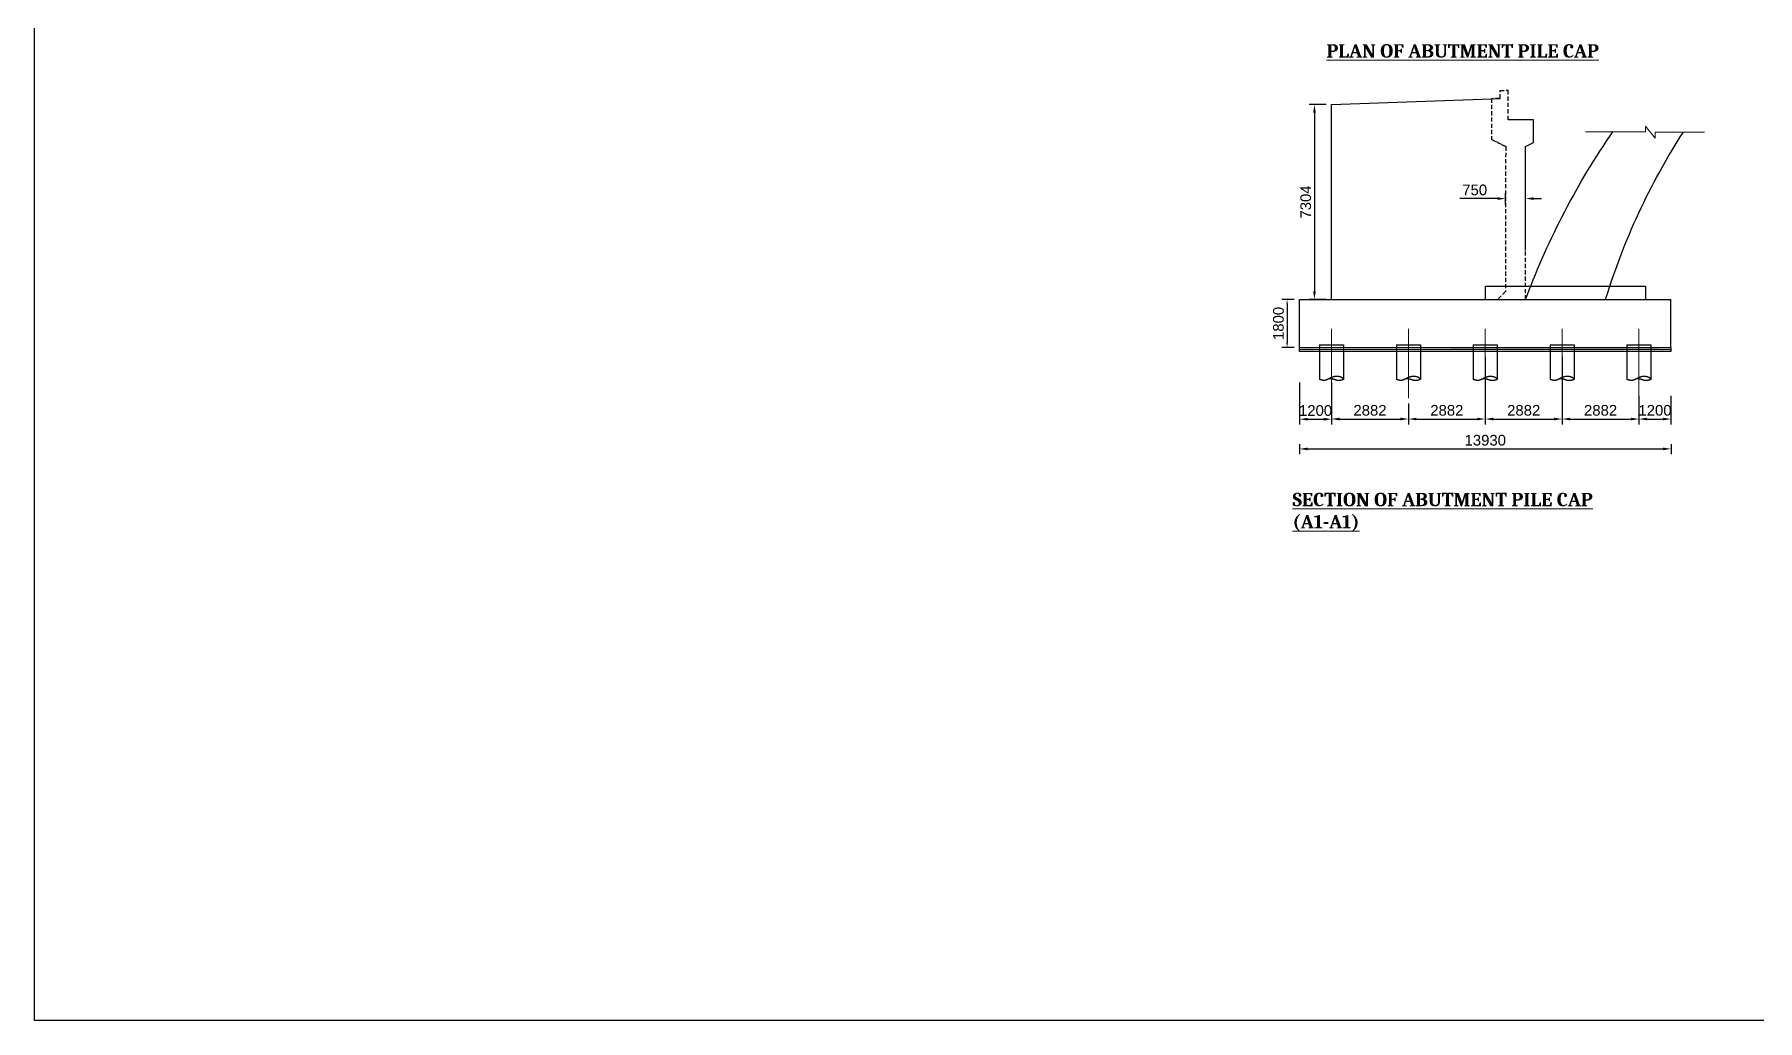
# Model space of a CAD drawing. Header units: millimetres. Extents: x 1231188 to 3899118, y -5478610 to -489530.
# Drawn here: x 2838621 to 2903229, y -3145597 to -3108633 of the extents above; entities that cross this region are included whole.
import ezdxf

# ---------------------------------------------------------------- set-up
doc = ezdxf.new("R2010")
doc.units = ezdxf.units.MM
doc.header["$LTSCALE"] = 25
doc.header["$MEASUREMENT"] = 0
doc.header["$PDMODE"] = 3
doc.linetypes.add('CENTER', pattern=[2, 1.25, -0.25, 0.25, -0.25])
doc.linetypes.add('DASHED2', pattern=[0.375, 0.25, -0.125])
doc.layers.get('0').update_dxf_attribs({"lineweight": 13})
doc.layers.get('Defpoints').update_dxf_attribs({"color": 230, "lineweight": 9})
for name, color, linetype in [('ABUTMENT', 1, 'Continuous'), ('pedestal', 7, 'Continuous'), ('Pile Cap', 21, 'Continuous')]:
    doc.layers.add(name, color=color, linetype=linetype)
for name, color, linetype, lineweight in [('Center line', 252, 'CENTER', 9), ('COLUMN', 1, 'Continuous', 25), ('DIM', 8, 'Continuous', 13), ('HATCH', 191, 'Continuous', 9), ('PILE', 214, 'Continuous', 30), ('text', 7, 'Continuous', 18)]:
    doc.layers.add(name, color=color, linetype=linetype, lineweight=lineweight)
doc.styles.add('ARIAL', font='arial.ttf', dxfattribs={"height": 400})
doc.styles.get("Standard").update_dxf_attribs({"font": 'swissl.ttf'})
doc.dimstyles.new('dim-50', dxfattribs={"dimtxt": 200, "dimasz": 200, "dimexe": 20, "dimexo": 20, "dimgap": 0.09, "dimtad": 0, "dimdec": 0, "dimzin": 0, "dimdsep": 46, "dimtxsty": 'Standard', "dimcen": 0.09, "dimclrd": 5, "dimclrt": 5, "dimazin": 0, "dimtfac": 1, "dimtdec": 0, "dimtofl": 0, "dimtmove": 0, "dimatfit": 3, "dimfxl": 1, "dimtolj": 1, "dimtzin": 0, "dimarcsym": 0})

# ---------------------------------------------------------------- blocks, each defined once
blk = doc.blocks.new('*D707')
at = {"layer": 'Defpoints', "color": 0, "lineweight": -2, "ltscale": 150, "transparency": 16777216}
for p in [(2886056, -3121479), (2887256, -3121479), (2887256, -3123056)]:
    blk.add_point(p, dxfattribs=at)
at = {"layer": 'DIM', "color": 0, "lineweight": -2, "ltscale": 150, "transparency": 16777216}
for p, q in [((2886056, -3121679), (2886056, -3123256)), ((2887256, -3121679), (2887256, -3123256))]:
    blk.add_line(p, q, dxfattribs=at)
at = {"layer": 'DIM', "color": 5, "lineweight": -2, "ltscale": 150, "transparency": 16777216}
blk.add_line((2886356, -3123056), (2886956, -3123056), dxfattribs=at)
for points in [[(2886356, -3123006), (2886356, -3123106), (2886056, -3123056)], [(2886956, -3123006), (2886956, -3123106), (2887256, -3123056)]]:
    blk.add_solid(points, dxfattribs=at)
at = {"layer": 'DIM', "color": 2, "ltscale": 150, "transparency": 16777216, "insert": (2886656, -3122732), "char_height": 400, "attachment_point": 5, "style": 'ARIAL'}
blk.add_mtext('\\A1;1200', dxfattribs=at)
blk = doc.blocks.new('*D708')
at = {"layer": 'Defpoints', "color": 0, "lineweight": -2, "ltscale": 150, "transparency": 16777216}
for p in [(2886055, -3123788, 46692), (2899985, -3123788, 46692), (2899985, -3124169)]:
    blk.add_point(p, dxfattribs=at)
at = {"layer": 'DIM', "color": 0, "lineweight": -2, "ltscale": 150, "transparency": 16777216}
for p, q in [((2886055, -3123988), (2886055, -3124369)), ((2899985, -3123988), (2899985, -3124369))]:
    blk.add_line(p, q, dxfattribs=at)
at = {"layer": 'DIM', "color": 5, "lineweight": -2, "ltscale": 150, "transparency": 16777216}
blk.add_line((2886355, -3124169), (2899685, -3124169), dxfattribs=at)
for points in [[(2886355, -3124119), (2886355, -3124219), (2886055, -3124169)], [(2899685, -3124119), (2899685, -3124219), (2899985, -3124169)]]:
    blk.add_solid(points, dxfattribs=at)
at = {"layer": 'DIM', "color": 2, "ltscale": 150, "transparency": 16777216, "insert": (2893020, -3123845), "char_height": 400, "attachment_point": 5, "style": 'ARIAL'}
blk.add_mtext('\\A1;13930', dxfattribs=at)
blk = doc.blocks.new('*D709')
at = {"layer": 'Defpoints', "color": 0, "lineweight": -2, "ltscale": 150, "transparency": 16777216}
for p in [(2893784, -3115205), (2894534, -3114787), (2894534, -3115205, 4369)]:
    blk.add_point(p, dxfattribs=at)
at = {"layer": 'DIM', "color": 0, "lineweight": -2, "ltscale": 150, "transparency": 16777216}
for p, q in [((2893784, -3115005), (2893784, -3114587)), ((2894534, -3115005), (2894534, -3114587))]:
    blk.add_line(p, q, dxfattribs=at)
at = {"layer": 'DIM', "color": 5, "lineweight": -2, "ltscale": 150, "transparency": 16777216}
for p, q in [((2893484, -3114787), (2892065, -3114787)), ((2894834, -3114787), (2895134, -3114787))]:
    blk.add_line(p, q, dxfattribs=at)
for points in [[(2893484, -3114737), (2893484, -3114837), (2893784, -3114787)], [(2894834, -3114737), (2894834, -3114837), (2894534, -3114787)]]:
    blk.add_solid(points, dxfattribs=at)
at = {"layer": 'DIM', "color": 2, "ltscale": 150, "transparency": 16777216, "insert": (2892624, -3114462), "char_height": 400, "attachment_point": 5, "style": 'ARIAL'}
blk.add_mtext('\\A1;750', dxfattribs=at)
blk = doc.blocks.new('*D710')
at = {"layer": 'Defpoints', "color": 0, "lineweight": -2, "ltscale": 150, "transparency": 16777216}
for p in [(2887256, -3111261, 46692), (2886615, -3118565), (2887256, -3118565, 46692)]:
    blk.add_point(p, dxfattribs=at)
at = {"layer": 'DIM', "color": 0, "lineweight": -2, "ltscale": 150, "transparency": 16777216}
for p, q in [((2887056, -3111261), (2886415, -3111261)), ((2887056, -3118565), (2886415, -3118565))]:
    blk.add_line(p, q, dxfattribs=at)
at = {"layer": 'DIM', "color": 5, "lineweight": -2, "ltscale": 150, "transparency": 16777216}
blk.add_line((2886615, -3111561), (2886615, -3118265), dxfattribs=at)
for points in [[(2886565, -3111561), (2886665, -3111561), (2886615, -3111261)], [(2886565, -3118265), (2886665, -3118265), (2886615, -3118565)]]:
    blk.add_solid(points, dxfattribs=at)
at = {"layer": 'DIM', "color": 2, "ltscale": 150, "transparency": 16777216, "insert": (2886290, -3114913), "char_height": 400, "attachment_point": 5, "rotation": 90, "style": 'ARIAL'}
blk.add_mtext('\\A1;7304', dxfattribs=at)
blk = doc.blocks.new('*D711')
at = {"layer": 'Defpoints', "color": 0, "lineweight": -2, "ltscale": 150, "transparency": 16777216}
for p in [(2887256, -3122272, 46692), (2890138, -3122272, 35019), (2890138, -3123049)]:
    blk.add_point(p, dxfattribs=at)
at = {"layer": 'DIM', "color": 0, "lineweight": -2, "ltscale": 150, "transparency": 16777216}
for p, q in [((2887256, -3122472), (2887256, -3123249)), ((2890138, -3122472), (2890138, -3123249))]:
    blk.add_line(p, q, dxfattribs=at)
at = {"layer": 'DIM', "color": 5, "lineweight": -2, "ltscale": 150, "transparency": 16777216}
blk.add_line((2887556, -3123049), (2889838, -3123049), dxfattribs=at)
for points in [[(2887556, -3122999), (2887556, -3123099), (2887256, -3123049)], [(2889838, -3122999), (2889838, -3123099), (2890138, -3123049)]]:
    blk.add_solid(points, dxfattribs=at)
at = {"layer": 'DIM', "color": 2, "ltscale": 150, "transparency": 16777216, "insert": (2888697, -3122725), "char_height": 400, "attachment_point": 5, "style": 'ARIAL'}
blk.add_mtext('\\A1;2882', dxfattribs=at)
blk = doc.blocks.new('*D712')
at = {"layer": 'Defpoints', "color": 0, "lineweight": -2, "ltscale": 150, "transparency": 16777216}
for p in [(2893020, -3120515, 46692), (2890138, -3122272, 35019), (2893020, -3123049)]:
    blk.add_point(p, dxfattribs=at)
at = {"layer": 'DIM', "color": 0, "lineweight": -2, "ltscale": 150, "transparency": 16777216}
for p, q in [((2893020, -3120715), (2893020, -3123249)), ((2890138, -3122472), (2890138, -3123249))]:
    blk.add_line(p, q, dxfattribs=at)
at = {"layer": 'DIM', "color": 5, "lineweight": -2, "ltscale": 150, "transparency": 16777216}
blk.add_line((2890438, -3123049), (2892720, -3123049), dxfattribs=at)
for points in [[(2890438, -3122999), (2890438, -3123099), (2890138, -3123049)], [(2892720, -3122999), (2892720, -3123099), (2893020, -3123049)]]:
    blk.add_solid(points, dxfattribs=at)
at = {"layer": 'DIM', "color": 2, "ltscale": 150, "transparency": 16777216, "insert": (2891579, -3122725), "char_height": 400, "attachment_point": 5, "style": 'ARIAL'}
blk.add_mtext('\\A1;2882', dxfattribs=at)
blk = doc.blocks.new('*D713')
at = {"layer": 'Defpoints', "color": 0, "lineweight": -2, "ltscale": 150, "transparency": 16777216}
for p in [(2895902, -3120515, 11673), (2893020, -3122274, 4140), (2895902, -3123049)]:
    blk.add_point(p, dxfattribs=at)
at = {"layer": 'DIM', "color": 0, "lineweight": -2, "ltscale": 150, "transparency": 16777216}
for p, q in [((2895902, -3120715), (2895902, -3123249)), ((2893020, -3122474), (2893020, -3123249))]:
    blk.add_line(p, q, dxfattribs=at)
at = {"layer": 'DIM', "color": 5, "lineweight": -2, "ltscale": 150, "transparency": 16777216}
blk.add_line((2893320, -3123049), (2895602, -3123049), dxfattribs=at)
for points in [[(2893320, -3122999), (2893320, -3123099), (2893020, -3123049)], [(2895602, -3122999), (2895602, -3123099), (2895902, -3123049)]]:
    blk.add_solid(points, dxfattribs=at)
at = {"layer": 'DIM', "color": 2, "ltscale": 150, "transparency": 16777216, "insert": (2894461, -3122725), "char_height": 400, "attachment_point": 5, "style": 'ARIAL'}
blk.add_mtext('\\A1;2882', dxfattribs=at)
blk = doc.blocks.new('*D714')
at = {"layer": 'Defpoints', "color": 0, "lineweight": -2, "ltscale": 150, "transparency": 16777216}
for p in [(2898784, -3121982), (2895902, -3122519), (2898784, -3123049)]:
    blk.add_point(p, dxfattribs=at)
at = {"layer": 'DIM', "color": 0, "lineweight": -2, "ltscale": 150, "transparency": 16777216}
for p, q in [((2898784, -3122182), (2898784, -3123249)), ((2895902, -3122719), (2895902, -3123249))]:
    blk.add_line(p, q, dxfattribs=at)
at = {"layer": 'DIM', "color": 5, "lineweight": -2, "ltscale": 150, "transparency": 16777216}
blk.add_line((2896202, -3123049), (2898484, -3123049), dxfattribs=at)
for points in [[(2896202, -3122999), (2896202, -3123099), (2895902, -3123049)], [(2898484, -3122999), (2898484, -3123099), (2898784, -3123049)]]:
    blk.add_solid(points, dxfattribs=at)
at = {"layer": 'DIM', "color": 2, "ltscale": 150, "transparency": 16777216, "insert": (2897343, -3122725), "char_height": 400, "attachment_point": 5, "style": 'ARIAL'}
blk.add_mtext('\\A1;2882', dxfattribs=at)
blk = doc.blocks.new('*D715')
at = {"layer": 'Defpoints', "color": 0, "lineweight": -2, "ltscale": 150, "transparency": 16777216}
for p in [(2898784, -3121982), (2899984, -3121982), (2899984, -3123049)]:
    blk.add_point(p, dxfattribs=at)
at = {"layer": 'DIM', "color": 0, "lineweight": -2, "ltscale": 150, "transparency": 16777216}
for p, q in [((2898784, -3122182), (2898784, -3123249)), ((2899984, -3122182), (2899984, -3123249))]:
    blk.add_line(p, q, dxfattribs=at)
at = {"layer": 'DIM', "color": 5, "lineweight": -2, "ltscale": 150, "transparency": 16777216}
blk.add_line((2899084, -3123049), (2899684, -3123049), dxfattribs=at)
for points in [[(2899084, -3122999), (2899084, -3123099), (2898784, -3123049)], [(2899684, -3122999), (2899684, -3123099), (2899984, -3123049)]]:
    blk.add_solid(points, dxfattribs=at)
at = {"layer": 'DIM', "color": 2, "ltscale": 150, "transparency": 16777216, "insert": (2899384, -3122725), "char_height": 400, "attachment_point": 5, "style": 'ARIAL'}
blk.add_mtext('\\A1;1200', dxfattribs=at)
blk = doc.blocks.new('*D732')
at = {"layer": 'Defpoints', "color": 0, "lineweight": -2, "ltscale": 150, "transparency": 16777216}
for p in [(2886056, -3118565, 46692), (2885589, -3120365), (2886056, -3120365, 46692)]:
    blk.add_point(p, dxfattribs=at)
at = {"layer": 'DIM', "color": 0, "lineweight": -2, "ltscale": 150, "transparency": 16777216}
for p, q in [((2885856, -3118565), (2885389, -3118565)), ((2885856, -3120365), (2885389, -3120365))]:
    blk.add_line(p, q, dxfattribs=at)
at = {"layer": 'DIM', "color": 5, "lineweight": -2, "ltscale": 150, "transparency": 16777216}
blk.add_line((2885589, -3118725), (2885589, -3120205), dxfattribs=at)
for points in [[(2885562, -3118725), (2885616, -3118725), (2885589, -3118565)], [(2885562, -3120205), (2885616, -3120205), (2885589, -3120365)]]:
    blk.add_solid(points, dxfattribs=at)
at = {"layer": 'DIM', "color": 2, "ltscale": 150, "transparency": 16777216, "insert": (2885265, -3119465), "char_height": 400, "attachment_point": 5, "rotation": 90, "style": 'ARIAL'}
blk.add_mtext('\\A1;1800', dxfattribs=at)

msp = doc.modelspace()

# ---------------------------------------------------------------- hatches: boundary and pattern name
at = {"layer": 'HATCH', "linetype": 'ByBlock', "ltscale": 100}
h = msp.add_hatch(dxfattribs=at)
h.set_pattern_fill('AR-CONC', color=256, scale=22, style=0)
h.set_pattern_definition([(50, (-7928992.62, -8675797.43), (157.7972402, -13.8054697), [16.5, -181.5]), (355, (-7928992.62, -8675797.43), (-30.5252934, 165.4822694), [13.2, -145.2]), (100.4514, (-7928979.47, -8675798.58), (127.272064, 151.6766993), [14.0228418, -154.2512646]), (46.1842, (-7928992.62, -8675753.43), (234.7930307, -36.414183), [24.75, -272.25]), (96.6356, (-7928973.05, -8675756.46), (205.6257952, 214.3059316), [21.0342634, -231.37686]), (351.1842, (-7928992.62, -8675753.43), (205.625628, 214.306092), [19.8, -217.8]), (21, (-7928970.62, -8675764.43), (131.3195515, -88.576156), [16.5, -181.5]), (326, (-7928970.62, -8675764.43), (53.529373, 159.53301), [13.2, -145.2]), (71.4514, (-7928959.67, -8675771.81), (184.8489783, 70.9567093), [14.0228418, -154.2512646]), (37.5, (-7928992.615, -8675797.43), (2.67516817, 73.23664784), [0, -143.44, 0, -147.4, 0, -145.75]), (7.5, (-7928992.615, -8675797.43), (57.87529824, 86.7705766), [0, -84.04, 0, -140.14, 0, -55.55]), (327.5, (-7929041.675, -8675797.43), (117.44093596, -4.96207178), [0, -55, 0, -171.6, 0, -227.7]), (317.5, (-7929063.68, -8675797.43), (128.30095726, 22.0230961), [0, -71.5, 0, -113.96, 0, -161.7])])
h.paths.add_polyline_path([(2891721.54247, -3120366.98534), (2891721.54247, -3120441.98534), (2899533.50942, -3120441.98534), (2899533.50942, -3120366.98534)])

# ---------------------------------------------------------------- linework, layer by layer
msp.add_lwpolyline([(2896784.5, -3112286.38785), (2899025.54795, -3112286.38785), (2899025.54795, -3112076.75549), (2899393.02934, -3112523.49979), (2899393.02934, -3112289.431), (2901242.5, -3112289.431)])
at = {"layer": 'ABUTMENT', "linetype": 'DASHED2', "ltscale": 25}
for p, q in [((2893575.38082, -3110731.56921, 46777.18499), (2893875.1058, -3110725.15141, 46691.78814)), ((2893575.38082, -3111032.11334, 4140.15585), (2893575.38082, -3110731.56921, 46777.18499)), ((2893874.94948, -3111586.26212, 68040.52647), (2893874.94948, -3110725.15476, 68040.52647)), ((2893875.16975, -3111836.22995, 68040.71903), (2893874.94948, -3111586.26212, 68040.52647)), ((2893785.09362, -3112836.22994, 63770.83288), (2893255.50315, -3112571.43471, 63770.83288))]:
    msp.add_line(p, q, dxfattribs=at)
at = {"layer": 'ABUTMENT', "ltscale": 20}
for p, q in [((2887255.50315, -3111261.38785, 46691.78814), (2893255.50315, -3111040.67992, 4140.15585)), ((2887255.50315, -3118565.44987, 46691.78814), (2887255.53081, -3111261.38683, 46691.59202))]:
    msp.add_line(p, q, dxfattribs=at)
at = {"layer": 'ABUTMENT', "linetype": 'DASHED2', "ltscale": 25}
for points, elevation in [([(2893555.38082, -3111032.11334), (2893255.50315, -3111040.67992), (2893255.50315, -3112571.43471)], 4140.15585), ([(2894533.50942, -3118565.44987), (2894533.4943, -3116736.63505)], 4368.97532)]:
    msp.add_lwpolyline(points, dxfattribs=dict(at, elevation=elevation))
at = {"layer": 'ABUTMENT', "ltscale": 20}
for points, elevation in [([(2893255.50315, -3111040.67992), (2893555.38082, -3111032.11334), (2893575.38082, -3111032.11334)], 4140.15585), ([(2894533.50942, -3112836.48951), (2894533.50942, -3112836.48951), (2894833.50942, -3112686.48857), (2894833.53383, -3111836.48952), (2893875.16975, -3111836.22995)], 68139.8082), ([(2894533.4943, -3116736.63505), (2894533.50942, -3112836.48951)], 4368.97532)]:
    msp.add_lwpolyline(points, dxfattribs=dict(at, elevation=elevation))
at = {"layer": 'ABUTMENT', "linetype": 'DASHED2', "ltscale": 25}
msp.add_lwpolyline([(2893265.19077, -3112576.27852), (2893785.09362, -3112836.22994), (2893781.88265, -3118265.14899), (2893481.47418, -3118565.18693)], dxfattribs=at)
at = {"layer": 'Center line', "ltscale": 100}
for p, q in [((2887255.50315, -3122272.43796, 46691.78814), (2887255.50315, -3119666.71683, 46691.78814)), ((2890137.50472, -3122272.43796, 35018.84111), (2890137.50472, -3119666.71683, 35018.84111)), ((2893019.50629, -3122273.97343, 4140.15585), (2893019.50629, -3119668.2523, 4140.15585)), ((2895901.50785, -3122273.97343, 11672.94704), (2895901.50785, -3119668.2523, 11672.94704)), ((2898783.50942, -3122273.97343), (2898783.50942, -3119668.2523))]:
    msp.add_line(p, q, dxfattribs=at)
at = {"layer": 'COLUMN', "lineweight": 30, "ltscale": 100}
for p, q in [((2886055.50315, -3120365.44987, 46691.78814), (2886055.50315, -3118565.44987, 46691.78814)), ((2886055.50315, -3118565.44987, 46691.78814), (2899983.50942, -3118565.44987, 46691.78814)), ((2899983.50942, -3120365.44987, 46691.78814), (2899983.50942, -3118565.44987, 46691.78814))]:
    msp.add_line(p, q, dxfattribs=at)
for points in [[(2894533.50942, -3118565.44987), (2894580.10636, -3118442.05023, -0.0604998875), (2897799.76519, -3112286.38785, -0.0604998875)], [(2897534.1099, -3118565.44987), (2897534.1099, -3118560.20206, -0.0692145558), (2900450.41224, -3112289.431, -0.0692145558)]]:
    msp.add_lwpolyline(points, format="xyb", dxfattribs=at)
at = {"layer": 'COLUMN', "lineweight": 30, "ltscale": 100, "elevation": 4140.15585}
msp.add_lwpolyline([(2886055.50315, -3120366.98534), (2899983.50942, -3120366.98534), (2899983.50942, -3120515.44987), (2886055.50315, -3120515.44987)], close=True, dxfattribs=at)
at = {"layer": 'Defpoints', "lineweight": -2, "ltscale": 100}
msp.add_lwpolyline([(2838621, -3063520), (2977606.5, -3063520), (2977606.5, -3145597), (2838621, -3145597)], close=True, dxfattribs=at)
at = {"layer": 'HATCH', "linetype": 'ByBlock', "ltscale": 100}
for p, q in [((2886055.50315, -3120440.44987, 46691.78814), (2899983.50942, -3120440.44987, 46691.78814)), ((2886055.50315, -3120515.44987, 46691.78814), (2899983.50942, -3120515.44987, 46691.78814)), ((2899983.50942, -3120440.44987, 46691.78814), (2899983.50942, -3120365.44987, 46691.78814)), ((2899983.50942, -3120515.44987, 46691.78814), (2899983.50942, -3120440.44987, 46691.78814))]:
    msp.add_line(p, q, dxfattribs=at)
at = {"layer": 'pedestal', "linetype": 'ByBlock', "ltscale": 100}
for p, q in [((2893033.50942, -3118065.44987), (2899033.50942, -3118065.44987)), ((2893033.50942, -3118565.44987), (2893033.50942, -3118065.44987)), ((2899033.50942, -3118065.44987), (2899033.50942, -3118565.44987))]:
    msp.add_line(p, q, dxfattribs=at)
at = {"layer": 'PILE', "linetype": 'DASHED2', "ltscale": 2000}
for p, q in [((2886805.50315, -3120265.14298, 46691.78814), (2887705.50315, -3120265.14298, 46691.78814)), ((2886805.50315, -3120265.14298, 46691.78814), (2886805.50315, -3121564.84276, 46691.78814)), ((2887705.50315, -3120265.14298, 46691.78814), (2887705.50315, -3121564.84276, 46691.78814)), ((2889687.50472, -3120265.14298, 35018.84111), (2890587.50472, -3120265.14298, 35018.84111)), ((2889687.50472, -3120265.14298, 35018.84111), (2889687.50472, -3121564.84276, 35018.84111)), ((2890587.50472, -3120265.14298, 35018.84111), (2890587.50472, -3121564.84276, 35018.84111)), ((2892569.50629, -3120266.67845, 4140.15585), (2893469.50629, -3120266.67845, 4140.15585)), ((2892569.50629, -3120266.67845, 4140.15585), (2892569.50629, -3121566.37823, 4140.15585)), ((2893469.50629, -3120266.67845, 4140.15585), (2893469.50629, -3121566.37823, 4140.15585)), ((2895451.50785, -3120266.67845, 11672.94704), (2896351.50785, -3120266.67845, 11672.94704)), ((2895451.50785, -3120266.67845, 11672.94704), (2895451.50785, -3121566.37823, 11672.94704)), ((2896351.50785, -3120266.67845, 11672.94704), (2896351.50785, -3121566.37823, 11672.94704)), ((2898333.50942, -3120266.67845), (2899233.50942, -3120266.67845)), ((2898333.50942, -3120266.67845), (2898333.50942, -3121566.37823)), ((2899233.50942, -3120266.67845), (2899233.50942, -3121566.37823))]:
    msp.add_line(p, q, dxfattribs=at)
for points, knots in [([(2887705.50315, -3121564.84276, 46691.78814), (2887705.50315, -3121523.57471, 46691.78814), (2887516.37734, -3121420.19445, 46691.78814), (2887231.28799, -3121480.37808, 46691.78814), (2887004.39289, -3121640.15458, 46691.78814), (2886853.31296, -3121576.58126, 46691.78814), (2886805.50315, -3121564.84276, 46691.78814)], [0, 0, 0, 0, 244.9137212183, 595.5205606989, 904.3406959188, 1047.3117082775, 1047.3117082775, 1047.3117082775, 1047.3117082775]), ([(2887705.50315, -3121564.84276, 46691.78814), (2887705.50315, -3121564.84276, 46691.78814), (2887502.96715, -3121658.54223, 46691.78814), (2887288.70801, -3121517.83264, 46691.78814), (2887126.43054, -3121548.30032, 46691.78814), (2887107.27187, -3121565.66594, 46691.78814)], [0, 0, 0, 0, 275.4076789922, 579.8569099783, 760.1416167795, 760.1416167795, 760.1416167795, 760.1416167795]), ([(2890587.50472, -3121564.84276, 35018.84111), (2890587.50472, -3121523.57471, 35018.84111), (2890398.3789, -3121420.19445, 35018.84111), (2890113.28955, -3121480.37808, 35018.84111), (2889886.39445, -3121640.15458, 35018.84111), (2889735.31453, -3121576.58126, 35018.84111), (2889687.50472, -3121564.84276, 35018.84111)], [0, 0, 0, 0, 244.9137212183, 595.5205606989, 904.3406959188, 1047.3117082775, 1047.3117082775, 1047.3117082775, 1047.3117082775]), ([(2890587.50472, -3121564.84276, 35018.84111), (2890587.50472, -3121564.84276, 35018.84111), (2890384.96872, -3121658.54223, 35018.84111), (2890170.70958, -3121517.83264, 35018.84111), (2890008.43211, -3121548.30032, 35018.84111), (2889989.27343, -3121565.66594, 35018.84111)], [0, 0, 0, 0, 275.4076789922, 579.8569099783, 760.1416167795, 760.1416167795, 760.1416167795, 760.1416167795]), ([(2893469.50629, -3121566.37823, 4140.15585), (2893469.50629, -3121525.11018, 4140.15585), (2893280.38047, -3121421.72993, 4140.15585), (2892995.29112, -3121481.91355, 4140.15585), (2892768.39602, -3121641.69005, 4140.15585), (2892617.3161, -3121578.11673, 4140.15585), (2892569.50629, -3121566.37823, 4140.15585)], [0, 0, 0, 0, 244.9137212183, 595.5205606989, 904.3406959188, 1047.3117082775, 1047.3117082775, 1047.3117082775, 1047.3117082775]), ([(2893469.50629, -3121566.37823, 4140.15585), (2893469.50629, -3121566.37823, 4140.15585), (2893266.97028, -3121660.07771, 4140.15585), (2893052.71114, -3121519.36811, 4140.15585), (2892890.43367, -3121549.83579, 4140.15585), (2892871.275, -3121567.20141, 4140.15585)], [0, 0, 0, 0, 275.4076789922, 579.8569099783, 760.1416167795, 760.1416167795, 760.1416167795, 760.1416167795]), ([(2896351.50785, -3121566.37823, 11672.94704), (2896351.50785, -3121525.11018, 11672.94704), (2896162.38204, -3121421.72993, 11672.94704), (2895877.29269, -3121481.91355, 11672.94704), (2895650.39759, -3121641.69005, 11672.94704), (2895499.31766, -3121578.11673, 11672.94704), (2895451.50785, -3121566.37823, 11672.94704)], [0, 0, 0, 0, 244.9137212183, 595.5205606989, 904.3406959188, 1047.3117082775, 1047.3117082775, 1047.3117082775, 1047.3117082775]), ([(2896351.50785, -3121566.37823, 11672.94704), (2896351.50785, -3121566.37823, 11672.94704), (2896148.97185, -3121660.07771, 11672.94704), (2895934.71271, -3121519.36811, 11672.94704), (2895772.43524, -3121549.83579, 11672.94704), (2895753.27657, -3121567.20141, 11672.94704)], [0, 0, 0, 0, 275.4076789922, 579.8569099783, 760.1416167795, 760.1416167795, 760.1416167795, 760.1416167795]), ([(2899233.50942, -3121566.37823), (2899233.50942, -3121525.11018), (2899044.3836, -3121421.72993), (2898759.29425, -3121481.91355), (2898532.39915, -3121641.69005), (2898381.31923, -3121578.11673), (2898333.50942, -3121566.37823)], [0, 0, 0, 0, 244.9137212183, 595.5205606989, 904.3406959188, 1047.3117082775, 1047.3117082775, 1047.3117082775, 1047.3117082775]), ([(2899233.50942, -3121566.37823), (2899233.50942, -3121566.37823), (2899030.97342, -3121660.07771), (2898816.71428, -3121519.36811), (2898654.43681, -3121549.83579), (2898635.27813, -3121567.20141)], [0, 0, 0, 0, 275.4076789922, 579.8569099783, 760.1416167795, 760.1416167795, 760.1416167795, 760.1416167795])]:
    msp.add_open_spline(points, degree=3, knots=knots, dxfattribs=at)
at = {"layer": 'Pile Cap', "ltscale": 150}
msp.add_line((2886055.50315, -3120365.44987, 46691.78814), (2899983.50942, -3120365.44987, 46691.78814), dxfattribs=at)

# ---------------------------------------------------------------- texts
at = {"layer": 'text', "linetype": 'ByBlock', "ltscale": 100, "char_height": 500, "width": 31553.7544857, "attachment_point": 1, "style": 'ARIAL'}
for s, insert in [('{\\fCambria|b1|i0|c0|p18;\\LPLAN OF ABUTMENT PILE CAP}', (2887064, -3108998.72012)), ('{\\fCambria|b1|i0|c0|p18;\\LSECTION OF ABUTMENT PILE CAP\\P(A1-A1)}', (2885793, -3125815.624))]:
    msp.add_mtext(s, dxfattribs=dict(at, insert=insert))

# ---------------------------------------------------------------- dimensions: what is measured, and where the dimension line sits
at = {"layer": 'DIM', "ltscale": 150}
for base, p1, p2, override, picture, middle in [((2886614.5, -3118565.44987), (2887255.53081, -3111261.38683, 46691.59202), (2887255.53081, -3118565.44987, 46691.78814), {"dimtxt": 300, "dimasz": 300, "dimexe": 200, "dimexo": 200, "dimgap": 120, "dimtad": 1, "dimtxsty": 'ARIAL', "dimclrt": 2}, '*D710', (2886290.13438, -3114913.41835)), ((2885589, -3120365.44987), (2886055.50315, -3118565.44987, 46691.78814), (2886055.50315, -3120365.44987, 46691.78814), {"dimtxt": 160, "dimasz": 160, "dimexe": 200, "dimexo": 200, "dimgap": 120, "dimtad": 1, "dimtxsty": 'ARIAL', "dimclrt": 2}, '*D732', (2885264.7708, -3119465.44987))]:
    dim = msp.add_linear_dim(base=base, p1=p1, p2=p2, angle=90, dimstyle='dim-50', override=override, dxfattribs=at)
    dim.commit()
    dim.dimension.update_dxf_attribs({"geometry": picture, "text_midpoint": middle})
for base, p1, p2, picture, middle in [((2894533.50024, -3114786.56228), (2893783.69237, -3115205.38382), (2894533.50024, -3115205.38673, 4368.97532), '*D709', (2892624.12893, -3114786.56228)), ((2887255.50315, -3123055.88785), (2886055.50315, -3121478.88785), (2887255.50315, -3121478.88785), '*D707', (2886655.50315, -3123055.88785)), ((2899983.50942, -3123048.88785), (2898783.50942, -3121982.16886), (2899983.50942, -3121982.16886), '*D715', (2899383.50942, -3123048.88785))]:
    dim = msp.add_linear_dim(base=base, p1=p1, p2=p2, dimstyle='dim-50', override={"dimtxt": 300, "dimasz": 300, "dimexe": 200, "dimexo": 200, "dimgap": 120, "dimtad": 1, "dimtxsty": 'ARIAL', "dimclrt": 2}, dxfattribs=at)
    dim.commit()
    dim.dimension.update_dxf_attribs({"geometry": picture, "text_midpoint": middle, "dimtype": 160})
for base, p1, p2, picture, middle in [((2893019.50629, -3123048.88785), (2890137.50472, -3122272.43796, 35018.84111), (2893019.50629, -3120515.44987, 46691.78814), '*D712', (2891578.5055, -3122724.65865)), ((2895901.50785, -3123048.88785), (2893019.50629, -3122273.97343, 4140.15585), (2895901.50785, -3120515.44987, 11672.94704), '*D713', (2894460.50707, -3122724.65865)), ((2890137.50472, -3123048.88785), (2887255.50315, -3122272.43796, 46691.78814), (2890137.50472, -3122272.43796, 35018.84111), '*D711', (2888696.50394, -3122724.65865)), ((2898783.50942, -3123048.88785), (2895901.50785, -3122518.88785), (2898783.50942, -3121982.16886), '*D714', (2897342.50864, -3122724.65865)), ((2899984.50936, -3124169.38217), (2886054.51717, -3123788.21533, 46691.78814), (2899984.50936, -3123788.39353, 46691.78814), '*D708', (2893019.51326, -3123845.01655))]:
    dim = msp.add_linear_dim(base=base, p1=p1, p2=p2, dimstyle='dim-50', override={"dimtxt": 300, "dimasz": 300, "dimexe": 200, "dimexo": 200, "dimgap": 120, "dimtad": 1, "dimtxsty": 'ARIAL', "dimclrt": 2}, dxfattribs=at)
    dim.commit()
    dim.dimension.update_dxf_attribs({"geometry": picture, "text_midpoint": middle})

doc.saveas('drawing.dxf')
